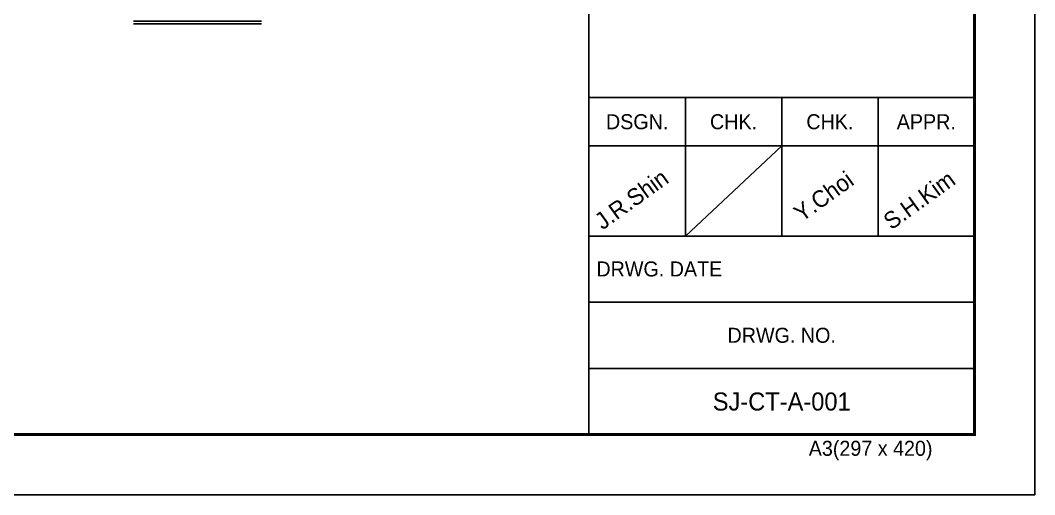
# Model space of a CAD drawing. Header units: millimetres. Extents: x 3026 to 35289, y 2869 to 25683.
# Drawn here: x 22352 to 35289, y 2869 to 8927 of the extents above; entities that cross this region are included whole.
import ezdxf
from ezdxf.enums import TextEntityAlignment as Align

# ---------------------------------------------------------------- set-up
doc = ezdxf.new("R2010")
doc.units = ezdxf.units.MM
for name, color, linetype in [('냉각탑_box', 1, 'Continuous'), ('냉각탑_form', 1, 'Continuous'), ('냉각탑_text', 3, 'Continuous')]:
    doc.layers.add(name, color=color, linetype=linetype)
doc.styles.add('돋움', font='Dotum.ttf')

# ---------------------------------------------------------------- blocks, each defined once
blk = doc.blocks.new('냉각탑form')
at = {"layer": 'Defpoints'}
blk.add_lwpolyline([(0, 297.07), (420.1, 297.07), (420.1, 0), (0, 0)], close=True, dxfattribs=at)
at = {"layer": '냉각탑_form'}
for p, q in [((346.08, 186.55), (346.08, 10)), ((346.08, 66.02), (410.1, 66.02)), ((362.09, 66.02), (362.09, 43.01)), ((378.09, 66.02), (378.09, 43.01)), ((394.1, 66.02), (394.1, 43.01)), ((346.08, 58.01), (410.1, 58.01)), ((378.09, 58.01), (362.09, 43.01)), ((346.08, 43.01), (410.1, 43.01)), ((346.08, 32.01), (410.1, 32.01)), ((346.08, 21.01), (410.1, 21.01))]:
    blk.add_line(p, q, dxfattribs=at)
at = {"layer": '냉각탑_form', "const_width": 0.5}
blk.add_lwpolyline([(10, 287.07), (10, 10), (410.1, 10), (410.1, 287.07)], close=True, dxfattribs=at)
at = {"layer": '냉각탑_form', "style": '돋움'}
for s, p in [('DSGN.', (354.09, 62.02)), ('CHK.', (370.09, 62.02)), ('CHK.', (386.09, 62.02)), ('APPR.', (402.1, 62.02)), ('DRWG. NO.', (378.09, 26.51))]:
    blk.add_text(s, height=2.501, dxfattribs=at).set_placement(p, align=Align.MIDDLE_CENTER)
for s, height, p in [('DRWG. DATE', 2.501, (347.32, 36.29)), ('A3(297 x 420)', 2.5006, (382.58, 6.47))]:
    blk.add_text(s, height=height, dxfattribs=at).set_placement(p)

msp = doc.modelspace()

# ---------------------------------------------------------------- linework, layer by layer
at = {"layer": '냉각탑_box'}
for p, q in [((23796.3, 8916.4), (25429.7, 8916.4)), ((23796.3, 8881.4), (25429.7, 8881.4))]:
    msp.add_line(p, q, dxfattribs=at)

# ---------------------------------------------------------------- block references
at = {"layer": '냉각탑_form', "xscale": 76.7980057517581, "yscale": 76.7980057517581, "zscale": 76.7980057517581}
msp.add_blockref('냉각탑form', (3025.7, 2868.6), dxfattribs=at)

# ---------------------------------------------------------------- texts
at = {"layer": '냉각탑_text', "style": '돋움'}
for s, p in [('Y.Choi', (32318.2, 6344.6)), ('J.R.Shin', (29778, 6242.1)), ('S.H.Kim', (33460.5, 6242.1))]:
    msp.add_text(s, height=215.09, rotation=35.81856, dxfattribs=at).set_placement(p)
msp.add_text('SJ-CT-A-001', height=230.45, dxfattribs=at).set_placement((32062.5, 4059.3), align=Align.MIDDLE_CENTER)

doc.saveas('drawing.dxf')
